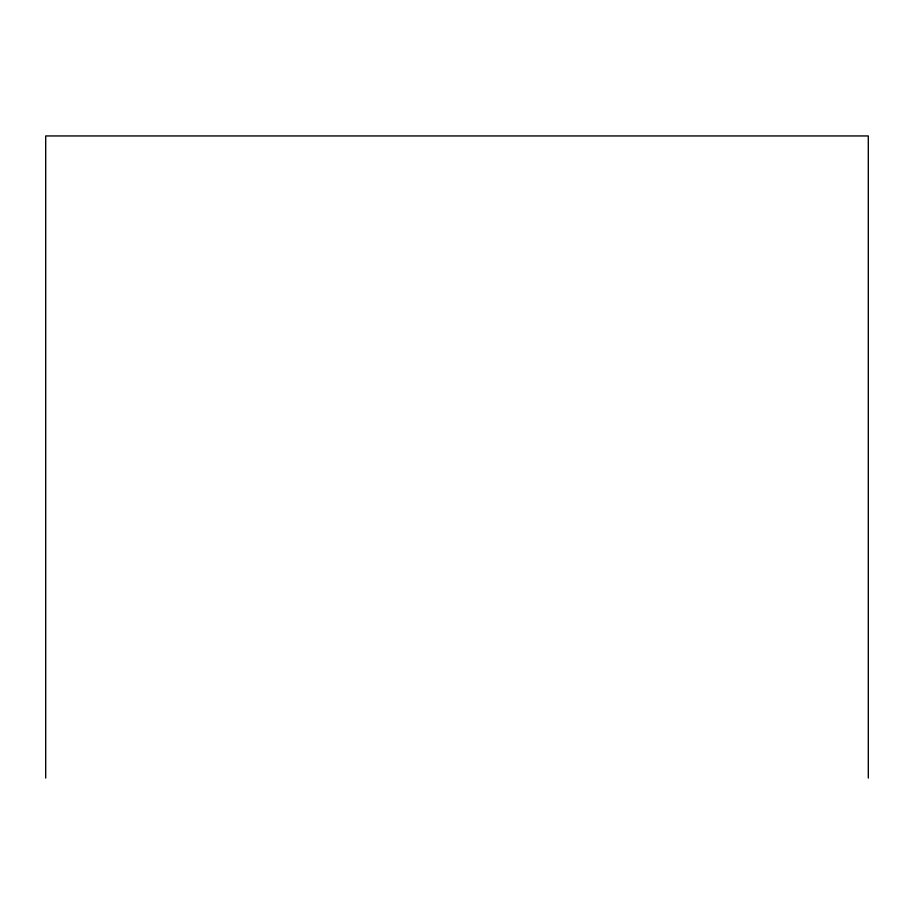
<?xml version="1.0" encoding="UTF-8"?>
<svg xmlns="http://www.w3.org/2000/svg" width="914" height="914" viewBox="0 0 914 914"><rect width="100%" height="100%" fill="white"/><g stroke="black" fill="none" stroke-linecap="round" stroke-linejoin="round"><path stroke-width="1.37" d="M868.3 778.054L868.3 135.946L45.7 135.946L45.7 778.054"/></g></svg>
